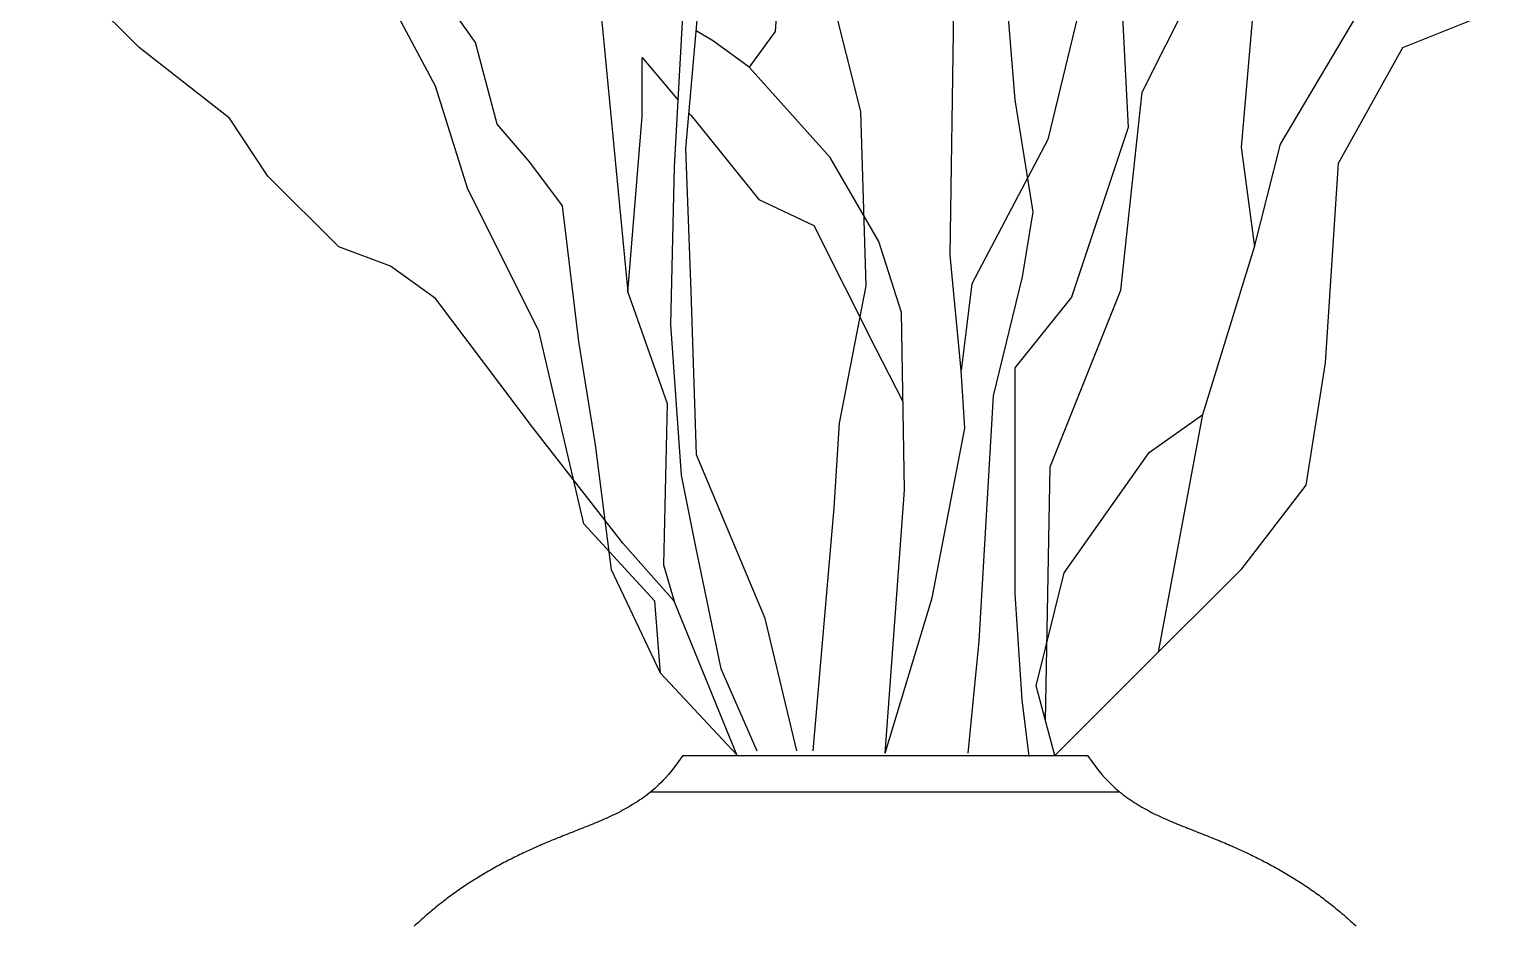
# Model space of a CAD drawing. Header units: millimetres. Extents: x 3060 to 28796, y 18778 to 36190.
# Drawn here: x 23324.5 to 23525, y 28543.7 to 28666 of the extents above; entities that cross this region are included whole.
import ezdxf

# ---------------------------------------------------------------- set-up
doc = ezdxf.new("R2010")
doc.units = ezdxf.units.MM

# ---------------------------------------------------------------- blocks, each defined once
blk = doc.blocks.new('A$C06235A1A')
for p, q in [((2387.15, 739.69), (2402.59, 770.54)), ((2296.22, 746.47), (2283.59, 764.28)), ((2369.84, 738.65), (2367.86, 762.78)), ((2250.32, 745.81), (2235.37, 760.75)), ((2406, 732.63), (2422.71, 760.75)), ((2323.35, 729.53), (2324.82, 756.45)), ((2324.9, 732.02), (2327.07, 756.53)), ((2343.66, 757.26), (2348.72, 737.07)), ((2337.53, 754.6), (2337.09, 747.99)), ((2384.25, 754.15), (2385.22, 734.87)), ((2402.56, 754.36), (2400.63, 732.19)), ((2290.78, 740.54), (2283.75, 753.72)), ((2313.06, 753.51), (2316.98, 712.41)), ((2360.96, 717.47), (2361.46, 750.96)), ((2378.63, 751.29), (2374.27, 733.23)), ((2422.71, 745.81), (2435.9, 751.08)), ((2328.7, 746.66), (2326.32, 748.1)), ((2337.09, 747.99), (2333.56, 743.14)), ((2299.19, 735.34), (2296.22, 746.47)), ((2333.56, 743.14), (2328.7, 746.66)), ((2262.64, 736.15), (2250.32, 745.81)), ((2318.94, 744.46), (2323.85, 738.62)), ((2318.94, 736.38), (2318.94, 744.46)), ((2413.91, 730), (2422.71, 745.81)), ((2344.59, 730.79), (2333.56, 743.14)), ((2295.18, 726.48), (2290.78, 740.54)), ((2372.3, 723.38), (2369.84, 738.65)), ((2384.25, 712.69), (2387.15, 739.69)), ((2267.91, 728.24), (2262.64, 736.15)), ((2316.98, 712.41), (2318.94, 736.38)), ((2325.33, 736.86), (2325.61, 736.52)), ((2325.61, 736.52), (2334.88, 725.06)), ((2348.72, 737.07), (2349.44, 713.28)), ((2303.64, 730.15), (2299.19, 735.34)), ((2385.22, 734.87), (2377.5, 711.73)), ((2325.62, 712.56), (2324.9, 732.02)), ((2374.27, 733.23), (2363.92, 713.53)), ((2400.63, 732.19), (2402.48, 718.58)), ((2402.48, 718.58), (2406, 732.63)), ((2308.1, 724.21), (2303.64, 730.15)), ((2351.21, 719.33), (2344.59, 730.79)), ((2412.16, 702.76), (2413.91, 730)), ((2277.59, 718.58), (2267.91, 728.24)), ((2322.86, 708), (2323.35, 729.53)), ((2304.85, 707.15), (2295.18, 726.48)), ((2310.33, 705.66), (2308.1, 724.21)), ((2334.88, 725.06), (2342.38, 721.53)), ((2370.82, 714.52), (2372.3, 723.38)), ((2342.38, 721.53), (2350.77, 704.78)), ((2284.62, 715.94), (2277.59, 718.58)), ((2354.3, 709.63), (2351.21, 719.33)), ((2395.44, 695.73), (2402.48, 718.58)), ((2290.78, 711.55), (2284.62, 715.94)), ((2362.44, 701.71), (2360.96, 717.47)), ((2366.88, 698.27), (2370.82, 714.52)), ((2316.98, 712.41), (2322.37, 697.24)), ((2326.34, 690.21), (2325.62, 712.56)), ((2349.44, 713.28), (2345.83, 694.53)), ((2363.92, 713.53), (2362.44, 701.71)), ((2374.6, 688.58), (2384.25, 712.69)), ((2303.97, 693.97), (2290.78, 711.55)), ((2377.5, 711.73), (2369.78, 702.08)), ((2324.33, 687.45), (2322.86, 708)), ((2354.74, 685.38), (2354.3, 709.63)), ((2311.01, 680.79), (2304.85, 707.15)), ((2312.56, 691.56), (2310.33, 705.66)), ((2350.77, 704.78), (2354.52, 697.51)), ((2369.78, 702.08), (2369.78, 671.23)), ((2409.52, 686.07), (2412.16, 702.76)), ((2362.94, 693.83), (2362.44, 701.71)), ((2364.91, 664.78), (2366.88, 698.27)), ((2322.37, 697.24), (2321.88, 675.21)), ((2316.29, 678.16), (2303.97, 693.97)), ((2345.83, 694.53), (2345.11, 683)), ((2388.12, 690.51), (2395.44, 695.73)), ((2389.36, 663.29), (2395.44, 695.73)), ((2358.5, 670.69), (2362.94, 693.83)), ((2314.78, 674.5), (2312.56, 691.56)), ((2335.73, 667.86), (2326.34, 690.21)), ((2376.53, 674.12), (2388.12, 690.51)), ((2373.95, 653.93), (2374.6, 688.58)), ((2326.29, 677.66), (2324.33, 687.45)), ((2400.72, 674.64), (2409.52, 686.07)), ((2352.09, 649.51), (2354.74, 685.38)), ((2345.11, 683), (2342.22, 649.84)), ((2320.69, 670.25), (2311.01, 680.79)), ((2323.32, 670.25), (2316.29, 678.16)), ((2329.72, 661.02), (2326.29, 677.66)), ((2321.47, 660.4), (2314.78, 674.5)), ((2321.88, 675.21), (2323.32, 670.25)), ((2372.67, 658.69), (2376.53, 674.12)), ((2386.65, 660.59), (2400.72, 674.64)), ((2321.47, 660.4), (2320.69, 670.25)), ((2331.87, 649.27), (2323.32, 670.25)), ((2352.09, 649.51), (2358.5, 670.69)), ((2369.78, 671.23), (2370.74, 656.76)), ((2340.06, 649.84), (2335.73, 667.86)), ((2363.43, 649.51), (2364.91, 664.78)), ((2331.87, 649.27), (2321.47, 660.4)), ((2334.62, 649.77), (2329.72, 661.02)), ((2375.22, 649.16), (2386.65, 660.59)), ((2375.22, 649.17), (2372.67, 658.69)), ((2370.74, 656.76), (2371.71, 649.05)), ((2323.92, 648.38), (2323.41, 647.69)), ((2324.49, 649.17), (2323.92, 648.38)), ((2324.49, 649.17), (2379.71, 649.17)), ((2379.71, 649.17), (2380.27, 648.38)), ((2380.27, 648.38), (2380.78, 647.69)), ((2321.83, 645.82), (2321.52, 645.5)), ((2322.17, 646.18), (2321.83, 645.82)), ((2322.54, 646.61), (2322.17, 646.18)), ((2322.95, 647.11), (2322.54, 646.61)), ((2323.41, 647.69), (2322.95, 647.11)), ((2380.78, 647.69), (2381.24, 647.11)), ((2381.24, 647.11), (2381.65, 646.61)), ((2381.65, 646.61), (2382.02, 646.18)), ((2382.02, 646.18), (2382.36, 645.82)), ((2382.36, 645.82), (2382.67, 645.5)), ((2319.63, 643.83), (2319.38, 643.65)), ((2319.88, 644.03), (2319.63, 643.83)), ((2320.14, 644.24), (2319.88, 644.03)), ((2320.4, 644.46), (2320.14, 644.24)), ((2320.14, 644.24), (2384.05, 644.24)), ((2320.66, 644.69), (2320.4, 644.46)), ((2320.94, 644.94), (2320.66, 644.69)), ((2321.22, 645.21), (2320.94, 644.94)), ((2321.52, 645.5), (2321.22, 645.21)), ((2382.67, 645.5), (2382.97, 645.21)), ((2382.97, 645.21), (2383.25, 644.94)), ((2383.25, 644.94), (2383.53, 644.69)), ((2383.53, 644.69), (2383.79, 644.46)), ((2383.79, 644.46), (2384.05, 644.24)), ((2384.05, 644.24), (2384.31, 644.03)), ((2384.31, 644.03), (2384.56, 643.83)), ((2384.56, 643.83), (2384.81, 643.65)), ((2316.55, 641.84), (2316.28, 641.7)), ((2316.82, 641.99), (2316.55, 641.84)), ((2317.08, 642.14), (2316.82, 641.99)), ((2317.34, 642.29), (2317.08, 642.14)), ((2317.6, 642.45), (2317.34, 642.29)), ((2317.86, 642.61), (2317.6, 642.45)), ((2318.12, 642.77), (2317.86, 642.61)), ((2318.38, 642.94), (2318.12, 642.77)), ((2318.63, 643.11), (2318.38, 642.94)), ((2318.88, 643.28), (2318.63, 643.11)), ((2319.13, 643.46), (2318.88, 643.28)), ((2319.38, 643.65), (2319.13, 643.46)), ((2384.81, 643.65), (2385.06, 643.46)), ((2385.06, 643.46), (2385.31, 643.28)), ((2385.31, 643.28), (2385.56, 643.11)), ((2385.56, 643.11), (2385.82, 642.94)), ((2385.82, 642.94), (2386.07, 642.77)), ((2386.07, 642.77), (2386.33, 642.61)), ((2386.33, 642.61), (2386.59, 642.45)), ((2386.59, 642.45), (2386.85, 642.29)), ((2386.85, 642.29), (2387.11, 642.14)), ((2387.11, 642.14), (2387.38, 641.99)), ((2387.38, 641.99), (2387.64, 641.84)), ((2387.64, 641.84), (2387.91, 641.7)), ((2311.94, 639.71), (2311.66, 639.6)), ((2312.21, 639.82), (2311.94, 639.71)), ((2312.49, 639.93), (2312.21, 639.82)), ((2312.76, 640.05), (2312.49, 639.93)), ((2313.03, 640.16), (2312.76, 640.05)), ((2313.31, 640.28), (2313.03, 640.16)), ((2313.58, 640.4), (2313.31, 640.28)), ((2313.85, 640.52), (2313.58, 640.4)), ((2314.13, 640.64), (2313.85, 640.52)), ((2314.4, 640.76), (2314.13, 640.64)), ((2314.67, 640.89), (2314.4, 640.76)), ((2314.94, 641.02), (2314.67, 640.89)), ((2315.21, 641.15), (2314.94, 641.02)), ((2315.48, 641.28), (2315.21, 641.15)), ((2315.75, 641.42), (2315.48, 641.28)), ((2316.02, 641.56), (2315.75, 641.42)), ((2316.28, 641.7), (2316.02, 641.56)), ((2387.91, 641.7), (2388.17, 641.56)), ((2388.17, 641.56), (2388.44, 641.42)), ((2388.44, 641.42), (2388.71, 641.28)), ((2388.71, 641.28), (2388.98, 641.15)), ((2388.98, 641.15), (2389.25, 641.02)), ((2389.25, 641.02), (2389.52, 640.89)), ((2389.52, 640.89), (2389.79, 640.76)), ((2389.79, 640.76), (2390.07, 640.64)), ((2390.07, 640.64), (2390.34, 640.52)), ((2390.34, 640.52), (2390.61, 640.4)), ((2390.61, 640.4), (2390.88, 640.28)), ((2390.88, 640.28), (2391.16, 640.16)), ((2391.16, 640.16), (2391.43, 640.05)), ((2391.43, 640.05), (2391.71, 639.93)), ((2391.71, 639.93), (2391.98, 639.82)), ((2391.98, 639.82), (2392.25, 639.71)), ((2392.25, 639.71), (2392.53, 639.6)), ((2307.09, 637.78), (2306.82, 637.68)), ((2307.35, 637.89), (2307.09, 637.78)), ((2307.61, 638), (2307.35, 637.89)), ((2307.88, 638.1), (2307.61, 638)), ((2308.14, 638.21), (2307.88, 638.1)), ((2308.41, 638.32), (2308.14, 638.21)), ((2308.68, 638.42), (2308.41, 638.32)), ((2308.95, 638.53), (2308.68, 638.42)), ((2309.21, 638.63), (2308.95, 638.53)), ((2309.48, 638.74), (2309.21, 638.63)), ((2309.76, 638.84), (2309.48, 638.74)), ((2310.03, 638.95), (2309.76, 638.84)), ((2310.3, 639.06), (2310.03, 638.95)), ((2310.57, 639.16), (2310.3, 639.06)), ((2310.84, 639.27), (2310.57, 639.16)), ((2311.12, 639.38), (2310.84, 639.27)), ((2311.39, 639.49), (2311.12, 639.38)), ((2311.66, 639.6), (2311.39, 639.49)), ((2392.53, 639.6), (2392.8, 639.49)), ((2392.8, 639.49), (2393.08, 639.38)), ((2393.08, 639.38), (2393.35, 639.27)), ((2393.35, 639.27), (2393.62, 639.16)), ((2393.62, 639.16), (2393.89, 639.06)), ((2393.89, 639.06), (2394.17, 638.95)), ((2394.17, 638.95), (2394.44, 638.84)), ((2394.44, 638.84), (2394.71, 638.74)), ((2394.71, 638.74), (2394.98, 638.63)), ((2394.98, 638.63), (2395.25, 638.53)), ((2395.25, 638.53), (2395.52, 638.42)), ((2395.52, 638.42), (2395.78, 638.32)), ((2395.78, 638.32), (2396.05, 638.21)), ((2396.05, 638.21), (2396.31, 638.1)), ((2396.31, 638.1), (2396.58, 638)), ((2396.58, 638), (2396.84, 637.89)), ((2396.84, 637.89), (2397.11, 637.78)), ((2397.11, 637.78), (2397.37, 637.68)), ((2302.52, 635.77), (2302.27, 635.65)), ((2302.76, 635.89), (2302.52, 635.77)), ((2303.01, 636), (2302.76, 635.89)), ((2303.26, 636.12), (2303.01, 636)), ((2303.51, 636.23), (2303.26, 636.12)), ((2303.76, 636.35), (2303.51, 636.23)), ((2304.01, 636.46), (2303.76, 636.35)), ((2304.26, 636.57), (2304.01, 636.46)), ((2304.51, 636.69), (2304.26, 636.57)), ((2304.76, 636.8), (2304.51, 636.69)), ((2305.02, 636.91), (2304.76, 636.8)), ((2305.27, 637.02), (2305.02, 636.91)), ((2305.53, 637.13), (2305.27, 637.02)), ((2305.79, 637.24), (2305.53, 637.13)), ((2306.04, 637.35), (2305.79, 637.24)), ((2306.3, 637.46), (2306.04, 637.35)), ((2306.56, 637.57), (2306.3, 637.46)), ((2306.82, 637.68), (2306.56, 637.57)), ((2397.37, 637.68), (2397.63, 637.57)), ((2397.63, 637.57), (2397.89, 637.46)), ((2397.89, 637.46), (2398.15, 637.35)), ((2398.15, 637.35), (2398.41, 637.24)), ((2398.41, 637.24), (2398.66, 637.13)), ((2398.66, 637.13), (2398.92, 637.02)), ((2398.92, 637.02), (2399.17, 636.91)), ((2399.17, 636.91), (2399.43, 636.8)), ((2399.43, 636.8), (2399.68, 636.69)), ((2399.68, 636.69), (2399.93, 636.57)), ((2399.93, 636.57), (2400.19, 636.46)), ((2400.19, 636.46), (2400.44, 636.35)), ((2400.44, 636.35), (2400.69, 636.23)), ((2400.69, 636.23), (2400.94, 636.12)), ((2400.94, 636.12), (2401.18, 636)), ((2401.18, 636), (2401.43, 635.89)), ((2401.43, 635.89), (2401.68, 635.77)), ((2401.68, 635.77), (2401.92, 635.65)), ((2298.7, 633.8), (2298.47, 633.67)), ((2298.93, 633.93), (2298.7, 633.8)), ((2299.16, 634.06), (2298.93, 633.93)), ((2299.4, 634.18), (2299.16, 634.06)), ((2299.63, 634.31), (2299.4, 634.18)), ((2299.87, 634.44), (2299.63, 634.31)), ((2300.1, 634.56), (2299.87, 634.44)), ((2300.34, 634.68), (2300.1, 634.56)), ((2300.58, 634.81), (2300.34, 634.68)), ((2300.82, 634.93), (2300.58, 634.81)), ((2301.06, 635.05), (2300.82, 634.93)), ((2301.3, 635.17), (2301.06, 635.05)), ((2301.54, 635.29), (2301.3, 635.17)), ((2301.78, 635.41), (2301.54, 635.29)), ((2302.03, 635.53), (2301.78, 635.41)), ((2302.27, 635.65), (2302.03, 635.53)), ((2401.92, 635.65), (2402.16, 635.53)), ((2402.16, 635.53), (2402.41, 635.41)), ((2402.41, 635.41), (2402.65, 635.29)), ((2402.65, 635.29), (2402.89, 635.17)), ((2402.89, 635.17), (2403.13, 635.05)), ((2403.13, 635.05), (2403.37, 634.93)), ((2403.37, 634.93), (2403.61, 634.81)), ((2403.61, 634.81), (2403.85, 634.68)), ((2403.85, 634.68), (2404.09, 634.56)), ((2404.09, 634.56), (2404.32, 634.44)), ((2404.32, 634.44), (2404.56, 634.31)), ((2404.56, 634.31), (2404.79, 634.18)), ((2404.79, 634.18), (2405.03, 634.06)), ((2405.03, 634.06), (2405.26, 633.93)), ((2405.26, 633.93), (2405.49, 633.8)), ((2405.49, 633.8), (2405.73, 633.67)), ((2295.3, 631.75), (2295.08, 631.6)), ((2295.52, 631.89), (2295.3, 631.75)), ((2295.75, 632.03), (2295.52, 631.89)), ((2295.97, 632.18), (2295.75, 632.03)), ((2296.19, 632.32), (2295.97, 632.18)), ((2296.42, 632.46), (2296.19, 632.32)), ((2296.64, 632.59), (2296.42, 632.46)), ((2296.87, 632.73), (2296.64, 632.59)), ((2297.09, 632.87), (2296.87, 632.73)), ((2297.32, 633), (2297.09, 632.87)), ((2297.55, 633.14), (2297.32, 633)), ((2297.78, 633.27), (2297.55, 633.14)), ((2298.01, 633.4), (2297.78, 633.27)), ((2298.24, 633.54), (2298.01, 633.4)), ((2298.47, 633.67), (2298.24, 633.54)), ((2405.73, 633.67), (2405.96, 633.54)), ((2405.96, 633.54), (2406.19, 633.4)), ((2406.19, 633.4), (2406.42, 633.27)), ((2406.42, 633.27), (2406.64, 633.14)), ((2406.64, 633.14), (2406.87, 633)), ((2406.87, 633), (2407.1, 632.87)), ((2407.1, 632.87), (2407.33, 632.73)), ((2407.33, 632.73), (2407.55, 632.59)), ((2407.55, 632.59), (2407.78, 632.46)), ((2407.78, 632.46), (2408, 632.32)), ((2408, 632.32), (2408.22, 632.18)), ((2408.22, 632.18), (2408.45, 632.03)), ((2408.45, 632.03), (2408.67, 631.89)), ((2408.67, 631.89), (2408.89, 631.75)), ((2408.89, 631.75), (2409.11, 631.6)), ((2292.49, 629.78), (2292.28, 629.62)), ((2292.7, 629.94), (2292.49, 629.78)), ((2292.92, 630.1), (2292.7, 629.94)), ((2293.13, 630.25), (2292.92, 630.1)), ((2293.34, 630.41), (2293.13, 630.25)), ((2293.56, 630.56), (2293.34, 630.41)), ((2293.77, 630.71), (2293.56, 630.56)), ((2293.99, 630.87), (2293.77, 630.71)), ((2294.21, 631.02), (2293.99, 630.87)), ((2294.43, 631.16), (2294.21, 631.02)), ((2294.64, 631.31), (2294.43, 631.16)), ((2294.86, 631.46), (2294.64, 631.31)), ((2295.08, 631.6), (2294.86, 631.46)), ((2409.11, 631.6), (2409.33, 631.46)), ((2409.33, 631.46), (2409.55, 631.31)), ((2409.55, 631.31), (2409.77, 631.16)), ((2409.77, 631.16), (2409.98, 631.02)), ((2409.98, 631.02), (2410.2, 630.87)), ((2410.2, 630.87), (2410.42, 630.71)), ((2410.42, 630.71), (2410.63, 630.56)), ((2410.63, 630.56), (2410.85, 630.41)), ((2410.85, 630.41), (2411.06, 630.25)), ((2411.06, 630.25), (2411.28, 630.1)), ((2411.28, 630.1), (2411.49, 629.94)), ((2411.49, 629.94), (2411.7, 629.78)), ((2411.7, 629.78), (2411.91, 629.62)), ((2290.01, 627.8), (2289.8, 627.63)), ((2290.21, 627.98), (2290.01, 627.8)), ((2290.41, 628.14), (2290.21, 627.98)), ((2290.62, 628.31), (2290.41, 628.14)), ((2290.82, 628.48), (2290.62, 628.31)), ((2291.03, 628.65), (2290.82, 628.48)), ((2291.23, 628.81), (2291.03, 628.65)), ((2291.44, 628.98), (2291.23, 628.81)), ((2291.65, 629.14), (2291.44, 628.98)), ((2291.86, 629.3), (2291.65, 629.14)), ((2292.07, 629.46), (2291.86, 629.3)), ((2292.28, 629.62), (2292.07, 629.46)), ((2411.91, 629.62), (2412.12, 629.46)), ((2412.12, 629.46), (2412.33, 629.3)), ((2412.33, 629.3), (2412.54, 629.14)), ((2412.54, 629.14), (2412.75, 628.98)), ((2412.75, 628.98), (2412.96, 628.81)), ((2412.96, 628.81), (2413.16, 628.65)), ((2413.16, 628.65), (2413.37, 628.48)), ((2413.37, 628.48), (2413.58, 628.31)), ((2413.58, 628.31), (2413.78, 628.14)), ((2413.78, 628.14), (2413.98, 627.98)), ((2413.98, 627.98), (2414.19, 627.8)), ((2414.19, 627.8), (2414.39, 627.63)), ((2288.04, 626.05), (2287.84, 625.87)), ((2288.23, 626.23), (2288.04, 626.05)), ((2288.42, 626.41), (2288.23, 626.23)), ((2288.62, 626.59), (2288.42, 626.41)), ((2288.81, 626.76), (2288.62, 626.59)), ((2289.01, 626.94), (2288.81, 626.76)), ((2289.21, 627.11), (2289.01, 626.94)), ((2289.4, 627.29), (2289.21, 627.11)), ((2289.6, 627.46), (2289.4, 627.29)), ((2289.8, 627.63), (2289.6, 627.46)), ((2414.39, 627.63), (2414.59, 627.46)), ((2414.59, 627.46), (2414.79, 627.29)), ((2414.79, 627.29), (2414.99, 627.11)), ((2414.99, 627.11), (2415.18, 626.94)), ((2415.18, 626.94), (2415.38, 626.76)), ((2415.38, 626.76), (2415.58, 626.59)), ((2415.58, 626.59), (2415.77, 626.41)), ((2415.77, 626.41), (2415.96, 626.23)), ((2415.96, 626.23), (2416.16, 626.05)), ((2416.16, 626.05), (2416.35, 625.87))]:
    blk.add_line(p, q)

msp = doc.modelspace()

# ---------------------------------------------------------------- block references
msp.add_blockref('A$C06235A1A', (21089.14, 27917.72))

doc.saveas('drawing.dxf')
